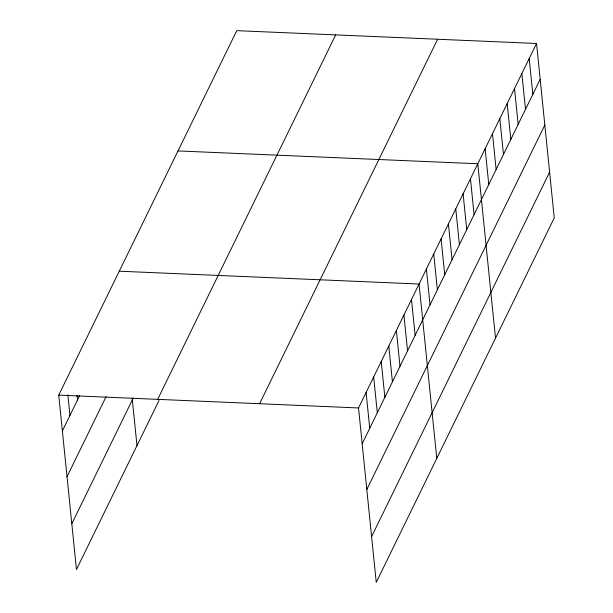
<?xml version="1.0" encoding="UTF-8"?>
<svg xmlns="http://www.w3.org/2000/svg" width="613" height="613" viewBox="0 0 613 613"><rect width="100%" height="100%" fill="white"/><g stroke="black" fill="none" stroke-linecap="round" stroke-linejoin="round"><path stroke-width="0.92" d="M159.012 400.496L76.456 569.523L58.741 395.124L236.756 30.65L536.544 43.477L554.259 217.876L376.244 582.35L358.528 407.951L536.544 43.477M62.38 430.931L79.613 395.653M67.024 476.669L106.118 396.634M71.813 523.786L133.151 398.197M157.671 399.354L335.686 34.88M259.598 403.714L437.613 39.247M362.168 443.758L540.176 79.292M366.812 489.496L544.827 125.021M371.601 536.613L549.608 172.146M178.008 150.928L477.795 163.755L495.511 338.154M119.267 271.199L419.054 284.026L436.77 458.432M58.741 395.124L358.528 407.951M529.195 58.511L532.835 94.325M521.855 73.545L525.494 109.359M514.514 88.578L518.154 124.393M507.173 103.612L510.805 139.427M499.825 118.646L503.465 154.461M492.484 133.68L496.124 169.494M485.144 148.721L488.776 184.528M470.455 178.789L474.094 214.596M463.114 193.823L466.746 229.63M455.765 208.857L459.405 244.664M448.425 223.891L452.065 259.705M441.084 238.924L444.724 274.739M433.743 253.958L437.375 289.773M426.395 268.992L430.035 304.807M411.492 299.519L415.124 335.326M403.921 315.005L407.561 350.82M396.358 330.499L399.998 366.313M388.795 345.985L392.427 381.799M381.225 361.478L384.864 397.293M373.662 376.972L377.301 412.779M366.099 392.458L369.731 428.272M132.147 397.983L136.983 445.605M77.031 395.239L77.514 399.952M67.844 394.711L69.943 415.445"/></g></svg>
